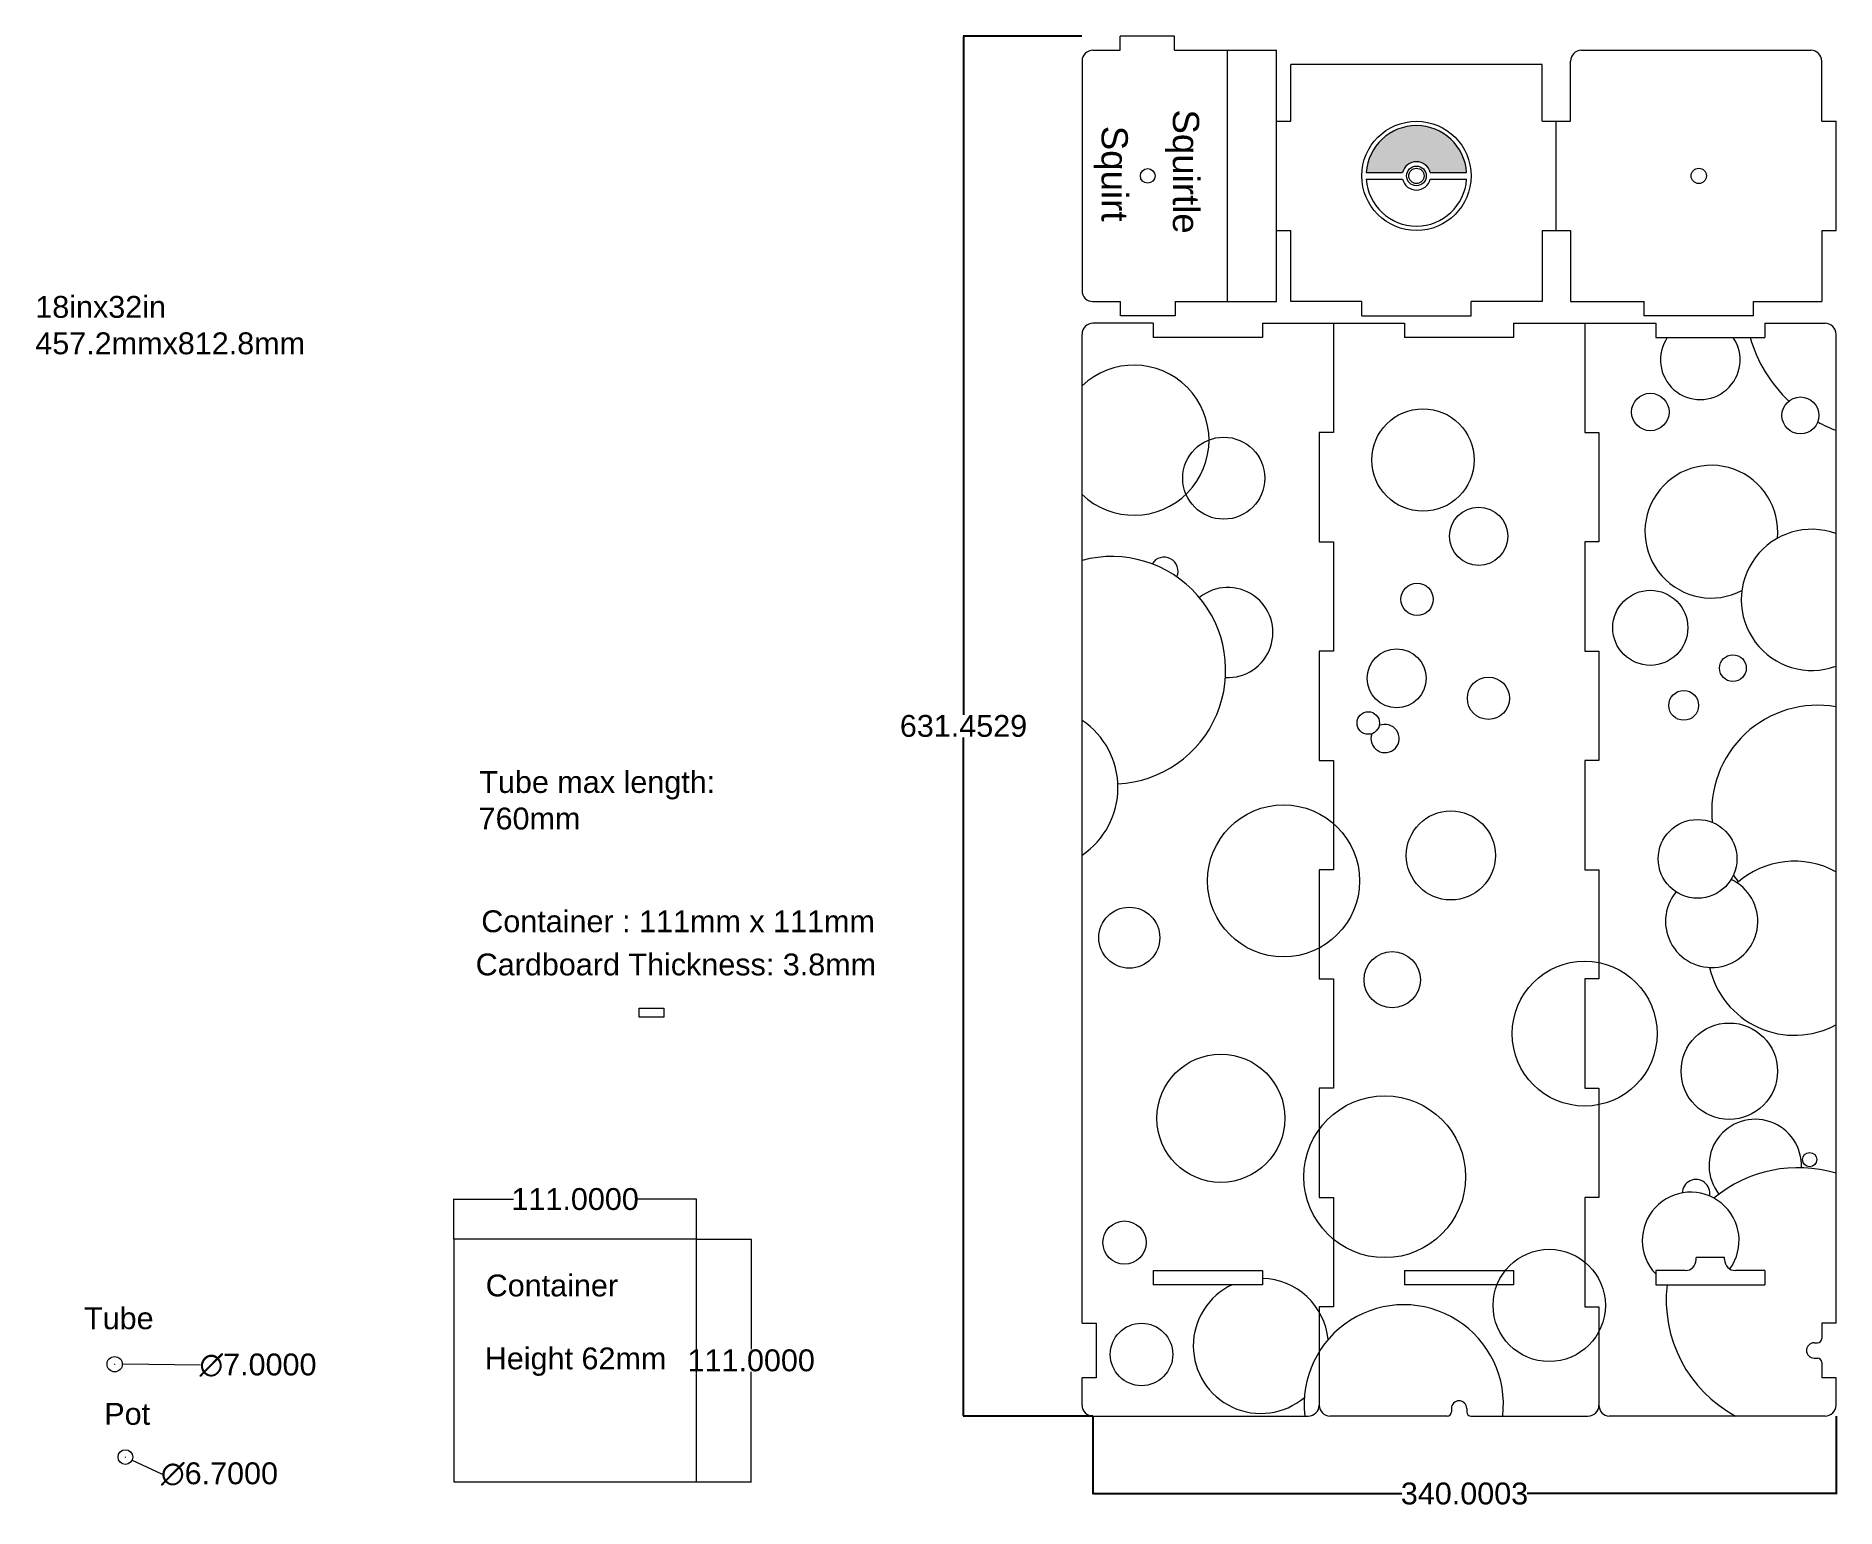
# Model space of a CAD drawing. Header units: millimetres. Extents: x -443 to 381, y -12 to 662.
import ezdxf

# ---------------------------------------------------------------- set-up
doc = ezdxf.new("R2010")
doc.units = ezdxf.units.MM
doc.header["$MEASUREMENT"] = 0
doc.layers.get('Defpoints').update_dxf_attribs({"color": 50})
doc.styles.get("Standard").update_dxf_attribs({"font": 'arial.ttf'})
doc.dimstyles.get("Standard").update_dxf_attribs({"dimtxt": 0.18, "dimasz": 0.18, "dimexe": 0.18, "dimexo": 0.0625, "dimgap": 0.09, "dimtad": 0, "dimtih": 1, "dimtoh": 1, "dimdec": 4, "dimzin": 0, "dimdsep": 46, "dimtxsty": 'Standard', "dimcen": 0.09, "dimadec": 0, "dimazin": 0, "dimtfac": 1, "dimtdec": 4, "dimtofl": 0, "dimtmove": 0, "dimatfit": 3, "dimfxl": 1, "dimtolj": 1, "dimtzin": 0, "dimarcsym": 0})

# ---------------------------------------------------------------- blocks, each defined once
blk = doc.blocks.new('*D30')
at = {"layer": 'Defpoints', "color": 0, "lineweight": -2, "transparency": 16777216}
for p, q in [((35.97, 661.5), (-18.39, 661.5)), ((-18.21, 661.32), (-18.21, 350.98)), ((-18.21, 30.23), (-18.21, 340.58)), ((40.97, 30.05), (-18.39, 30.05))]:
    blk.add_line(p, q, dxfattribs=at)
at = {"layer": 'Defpoints', "color": 0, "lineweight": 100, "transparency": 16777216}
for p in [(-18.21, 661.5), (36.04, 661.5), (41.04, 30.05)]:
    blk.add_point(p, dxfattribs=at)
for points in [[(-18.24, 661.32), (-18.18, 661.32), (-18.21, 661.5)], [(-18.24, 30.23), (-18.18, 30.23), (-18.21, 30.05)]]:
    blk.add_solid(points, dxfattribs=at)
at = {"layer": 'Defpoints', "color": 0, "lineweight": 0, "transparency": 16777216, "insert": (-18.21, 345.78), "char_height": 10, "attachment_point": 5}
blk.add_mtext('\\A1;631.4529', dxfattribs=at)
blk = doc.blocks.new('*D31')
at = {"layer": 'Defpoints', "color": 0, "lineweight": -2, "transparency": 16777216}
for p, q in [((41.04, 29.99), (41.04, -5.61)), ((381.04, 29.97), (381.04, -5.61)), ((41.22, -5.43), (182.42, -5.43)), ((380.86, -5.43), (239.65, -5.43))]:
    blk.add_line(p, q, dxfattribs=at)
at = {"layer": 'Defpoints', "color": 0, "lineweight": 100, "transparency": 16777216}
for p in [(41.04, 30.05), (381.04, 30.03), (381.04, -5.43)]:
    blk.add_point(p, dxfattribs=at)
for points in [[(41.22, -5.4), (41.22, -5.46), (41.04, -5.43)], [(380.86, -5.4), (380.86, -5.46), (381.04, -5.43)]]:
    blk.add_solid(points, dxfattribs=at)
at = {"layer": 'Defpoints', "color": 0, "lineweight": 0, "transparency": 16777216, "insert": (211.04, -5.43), "char_height": 10, "attachment_point": 5}
blk.add_mtext('\\A1;340.0003', dxfattribs=at)

msp = doc.modelspace()

# ---------------------------------------------------------------- hatches: boundary and pattern name
at = {"lineweight": 0, "transparency": 33554687}
h = msp.add_hatch(color=5, dxfattribs=at)
h.dxf.hatch_style = 1
h.set_gradient(color1=(69, 69, 69), color2=(192, 192, 192), name='INVCURVED')
h.paths.add_polyline_path([(166.09216, 599.00263), (182.71864, 599.00263, -0.790569415), (195.36775, 599.00263), (211.99423, 599.00263, 0.936776932)])

# ---------------------------------------------------------------- linework, layer by layer
at = {"color": 1, "lineweight": 0}
for p, q in [((78.40691, 661.50263), (53.40691, 661.50263)), ((53.40691, 655.00263), (53.40691, 661.50263)), ((78.40691, 655.00263), (78.40691, 661.50263)), ((41.03691, 655.00263), (53.40691, 655.00263)), ((78.40691, 655.00263), (125.04319, 655.00263)), ((125.04319, 540.00263), (125.04319, 655.00263)), ((264.54292, 655.00291), (369.53664, 655.00865)), ((36.03691, 650.00263), (36.03691, 545.00263)), ((131.54319, 622.50263), (131.54319, 648.50263)), ((246.54319, 648.50263), (131.54319, 648.50263)), ((246.54319, 622.50263), (246.54319, 648.50263)), ((259.54319, 622.50263), (259.54319, 650.00291)), ((374.53691, 622.50892), (374.53691, 650.00865)), ((125.04319, 622.50263), (131.54319, 622.50263)), ((246.54319, 622.50263), (253.04319, 622.50263)), ((253.04319, 572.50263), (253.04319, 622.50263)), ((253.04319, 622.50263), (259.54319, 622.50263)), ((374.53691, 622.50892), (381.03691, 622.50892)), ((381.03691, 572.50892), (381.03691, 622.50892)), ((125.04319, 572.50263), (131.54319, 572.50263)), ((131.54319, 540.00263), (131.54319, 572.50263)), ((246.54319, 572.50263), (246.54319, 540.00263)), ((246.54319, 572.50263), (253.04319, 572.50263)), ((253.04319, 572.50263), (259.54319, 572.50263)), ((259.54319, 572.50263), (259.54319, 540.00263)), ((374.53691, 572.50892), (374.53691, 540.00892)), ((374.53691, 572.50892), (381.03691, 572.50892)), ((41.03691, 540.00263), (53.58691, 540.00263)), ((53.58691, 533.50263), (53.58691, 540.00263)), ((78.58691, 540.00263), (125.04319, 540.00263)), ((78.58691, 540.00263), (78.58691, 533.50263)), ((164.04319, 540.00263), (131.54319, 540.00263)), ((164.04319, 533.50263), (164.04319, 540.00263)), ((246.54319, 540.00263), (214.04319, 540.00263)), ((214.04319, 533.50263), (214.04319, 540.00263)), ((259.54319, 540.00263), (293.26168, 540.00263)), ((293.26168, 533.50263), (293.26168, 540.00263)), ((343.26168, 533.50892), (343.26168, 540.00892)), ((343.26168, 540.00263), (374.54319, 540.00263)), ((68.53691, 530.05), (41.03691, 530.05)), ((78.58691, 533.50263), (53.58691, 533.50263)), ((68.53691, 530.05), (68.53691, 523.55)), ((118.53691, 530.05), (183.53691, 530.05)), ((118.53691, 530.05), (118.53691, 523.55)), ((151.03691, 530.05), (151.03691, 480.05)), ((164.04319, 533.50263), (214.04319, 533.50263)), ((183.53691, 530.05), (183.53691, 523.55)), ((233.53691, 530.05), (298.53691, 530.05)), ((233.53691, 530.05), (233.53691, 523.55)), ((266.03691, 530.05), (266.03691, 480.05)), ((343.26168, 533.50892), (293.26168, 533.50892)), ((298.53691, 530.05), (298.53691, 523.55)), ((348.53691, 530.05), (376.03691, 530.05)), ((348.53691, 530.05), (348.53691, 523.55)), ((36.03691, 72.6), (36.03691, 525.05)), ((118.53691, 523.55), (68.53691, 523.55)), ((233.53691, 523.55), (183.53691, 523.55)), ((298.53691, 523.55), (348.53691, 523.55)), ((381.03691, 72.6), (381.03691, 525.05)), ((151.03691, 480.05), (144.53691, 480.05)), ((144.53691, 480.05), (144.53691, 430.05)), ((266.03691, 480.05), (272.53691, 480.05)), ((272.53691, 480.05), (272.53691, 430.05)), ((144.53691, 430.05), (151.03691, 430.05)), ((151.03691, 430.05), (151.03691, 380.05)), ((272.53691, 430.05), (266.03691, 430.05)), ((266.03691, 430.05), (266.03691, 380.05)), ((151.03691, 380.05), (144.53691, 380.05)), ((144.53691, 380.05), (144.53691, 330.05)), ((266.03691, 380.05), (272.53691, 380.05)), ((272.53691, 380.05), (272.53691, 330.05)), ((144.53691, 330.05), (151.03691, 330.05)), ((151.03691, 330.05), (151.03691, 280.05)), ((272.53691, 330.05), (266.03691, 330.05)), ((266.03691, 330.05), (266.03691, 280.05)), ((151.03691, 280.05), (144.53691, 280.05)), ((144.53691, 280.05), (144.53691, 230.05)), ((266.03691, 280.05), (272.53691, 280.05)), ((272.53691, 280.05), (272.53691, 230.05)), ((144.53691, 230.05), (151.03691, 230.05)), ((151.03691, 230.05), (151.03691, 180.05)), ((272.53691, 230.05), (266.03691, 230.05)), ((266.03691, 230.05), (266.03691, 180.05)), ((151.03691, 180.05), (144.53691, 180.05)), ((144.53691, 180.05), (144.53691, 130.05)), ((266.03691, 180.05), (272.53691, 180.05)), ((272.53691, 180.05), (272.53691, 130.05)), ((144.53691, 130.05), (151.03691, 130.05)), ((151.03691, 130.05), (151.03691, 80.05)), ((272.53691, 130.05), (266.03691, 130.05)), ((266.03691, 130.05), (266.03691, 80.05)), ((330.03691, 102.65), (317.03691, 102.65)), ((317.03691, 101.65), (317.03691, 102.65)), ((330.03691, 101.65), (330.03691, 102.65)), ((68.53691, 96.65), (118.53691, 96.65)), ((68.53691, 96.65), (68.53691, 90.15)), ((118.53691, 96.65), (118.53691, 90.15)), ((183.53691, 96.65), (233.53691, 96.65)), ((183.53691, 96.65), (183.53691, 90.15)), ((233.53691, 96.65), (233.53691, 90.15)), ((312.03691, 96.65), (298.53691, 96.65)), ((298.53691, 96.65), (298.53691, 90.15)), ((348.53691, 96.65), (335.03691, 96.65)), ((348.53691, 96.65), (348.53691, 90.15)), ((118.53691, 90.15), (68.53691, 90.15)), ((233.53691, 90.15), (183.53691, 90.15)), ((298.53691, 90.15), (348.53691, 90.15)), ((151.03691, 80.05), (144.53691, 80.05)), ((144.53691, 80.05), (144.53691, 35.04415)), ((266.03691, 80.05), (272.53691, 80.05)), ((272.53691, 80.05), (272.53691, 35.03691)), ((36.03691, 72.6), (42.53691, 72.6)), ((42.53691, 72.6), (42.53691, 47.6)), ((374.53691, 72.6), (374.53691, 65.6001)), ((381.03691, 72.6), (374.53691, 72.6)), ((371.03671, 63.6001), (372.53691, 63.6001)), ((371.03671, 56.6001), (372.53699, 56.60004)), ((374.53691, 54.60004), (374.53691, 47.6)), ((36.03691, 35.04972), (36.03691, 47.6)), ((42.53691, 47.6), (36.03691, 47.6)), ((381.03691, 47.6), (374.53691, 47.6)), ((381.03691, 35.04972), (381.03691, 47.6)), ((205.03691, 33.54045), (205.03682, 32.0404)), ((212.03691, 33.54045), (212.03691, 32.03994)), ((41.03663, 30.04972), (139.53663, 30.04415)), ((203.03676, 30.04051), (149.53691, 30.04228)), ((214.03679, 30.03994), (267.53663, 30.03691)), ((376.03719, 30.04972), (277.26831, 30.04413))]:
    msp.add_line(p, q, dxfattribs=at)
at = {"color": 5, "lineweight": 0}
for p, q in [((102.63691, 540.00263), (102.63691, 655.00263)), ((166.09216, 599.00263), (182.71864, 599.00263)), ((166.09216, 596.00263), (182.71864, 596.00263)), ((195.36775, 599.00263), (211.99423, 599.00263)), ((195.36775, 596.00263), (211.99423, 596.00263))]:
    msp.add_line(p, q, dxfattribs=at)
at = {"lineweight": 0}
msp.add_line((144.53691, 35.04228), (144.53691, 35.04415), dxfattribs=at)
at = {"color": 1, "lineweight": 0}
for centre, radius in [((189.04319, 597.50263), 25), ((66.08691, 597.50263), 3.35), ((189.04319, 597.50263), 3.5), ((318.26168, 597.50892), 3.5)]:
    msp.add_circle(centre, radius, dxfattribs=at)
at = {"color": 5, "lineweight": 0}
for centre, radius in [((189.04319, 597.50263), 4.5), ((296.07088, 489.4541), 8.58548), ((364.76171, 487.88284), 8.45691), ((192.0253, 467.50947), 23.42261), ((100.87089, 459.19249), 18.76532), ((217.54313, 432.61722), 13.32347), ((189.33921, 403.76402), 7.38105), ((296.07088, 390.72115), 17.17095), ((179.99872, 367.61407), 13.46847), ((333.84672, 372.26922), 6.1381), ((221.99515, 358.495), 9.65866), ((311.34032, 355.23206), 6.82013), ((167.00908, 347.16179), 5.15879), ((128.23845, 274.92438), 34.77748), ((204.81096, 286.59165), 20.3905), ((317.69847, 284.99868), 18.0093), ((57.65387, 248.95224), 13.9514), ((177.96066, 229.71288), 12.87821), ((266.03691, 205.05), 33.15293), ((332.21677, 187.8456), 22.06397), ((99.54031, 166.31705), 29.30969), ((174.55281, 139.55692), 37.00834), ((368.97783, 147.40717), 3.24943), ((55.46619, 109.44146), 9.88659), ((249.81722, 80.69971), 25.68912), ((63.24327, 58.25943), 14.28723)]:
    msp.add_circle(centre, radius, dxfattribs=at)
at = {"color": 1, "lineweight": 0}
for centre, radius, start, end in [((41.03691, 650.00263), 5, 90, 180), ((264.54319, 650.00291), 5, 90.00313178, 180), ((369.53691, 650.00865), 5, 0, 90.00313178), ((41.03691, 545.00263), 5, 180, 270), ((41.03691, 525.05), 5, 90, 180), ((376.03691, 525.05), 5, 0, 90), ((312.03691, 101.65), 5, 270, 0), ((335.03691, 101.65), 5, 180, 270), ((371.03671, 60.1001), 3.5, 90, 270), ((372.53691, 65.6001), 2, 270, 0), ((372.53691, 54.60004), 2, 0, 89.99758837), ((41.03691, 35.04972), 5, 180, 269.99676137), ((139.53691, 35.04415), 5, 269.99676137, 0), ((149.53691, 35.04228), 5, 180, 270), ((208.53691, 33.54045), 3.5, 0, 180), ((267.53691, 35.03691), 5, 269.99676137, 0), ((277.53691, 35.03691), 5, 180, 266.92055421), ((376.03691, 35.04972), 5, 270.00323863, 0), ((203.03682, 32.04051), 2, 269.99810426, 359.99676137), ((214.03691, 32.03994), 2, 180, 269.99676137)]:
    msp.add_arc(centre, radius, start, end, dxfattribs=at)
at = {"color": 5, "lineweight": 0}
for centre, radius, start, end in [((189.04319, 597.50263), 23, 3.73933523, 176.26066477), ((189.04319, 597.50263), 6.5, 13.3423638, 166.6576362), ((189.04319, 597.50263), 23, 183.73933523, 356.26066477), ((189.04319, 597.50263), 6.5, 193.3423638, 346.6576362), ((318.93191, 513.35604), 18.20841, 145.95465238, 34.04534762), ((403.15402, 540.92564), 63.76528, 195.81270878, 226.75479372), ((59.78833, 476.57589), 34.3419, 226.24179875, 133.75820125), ((403.15402, 540.92564), 63.76528, 241.45125185, 249.7051117), ((323.99518, 434.7217), 30.36594, 354.23409791, 297.46258766), ((370.00469, 403.51039), 32.28889, 70.02121845, 289.97878155), ((49.68517, 371.2866), 52.06321, 273.02976687, 105.19754281), ((73.53118, 416.60754), 6.43287, 336.30215511, 148.19484089), ((102.7488, 388.57478), 20.6214, 266.92739017, 129.16391856), ((372.58623, 306.84379), 48.44019, 79.9530026, 186.0873475), ((15.35564, 317.55696), 37.12208, 303.85651828, 56.14348172), ((174.68428, 340.06902), 6.46354, 160.23304395, 114.28396975), ((362.01703, 244.11442), 39.82335, 61.47082967, 131.24356022), ((324.14287, 256.42083), 21.12116, 140.34368141, 65.07199277), ((372.58623, 306.84379), 48.44019, 217.31736881, 221.69922063), ((362.01703, 244.11442), 39.82335, 192.75549168, 298.52917033), ((344.06083, 144.7221), 21.14238, 357.25949398, 218.37501363), ((363.81666, 83.2535), 60.47308, 73.45555963, 129.7140635), ((314.54516, 110.35878), 22.13386, 324.04740429, 223.6767743), ((316.98224, 132.00497), 6.31447, 348.47480606, 178.67777648), ((117.83179, 62.17058), 30.88983, 5.34077388, 88.69201103), ((117.83179, 62.17058), 30.88983, 115.07135681, 310.16595388), ((363.81666, 83.2535), 60.47308, 173.45159624, 241.62198414), ((183.25038, 35.41162), 45.6037, 353.2343623, 186.75916045)]:
    msp.add_arc(centre, radius, start, end, dxfattribs=at)
at = {"layer": 'Defpoints', "lineweight": 0}
for p, q in [((-166.63613, 216.71273), (-155.39106, 216.71273)), ((-166.63613, 212.52366), (-166.63613, 216.71273)), ((-155.39106, 216.71273), (-155.39106, 212.52366)), ((-155.39106, 212.52366), (-166.63613, 212.52366)), ((-251.43229, 111.0625), (-251.43229, 129.47302)), ((-251.25229, 129.29302), (-224.06117, 129.29302)), ((-140.61229, 129.29302), (-167.80341, 129.29302)), ((-140.43229, 111.0625), (-140.43229, 129.47302)), ((-140.36979, 111), (-115.1843, 111)), ((-115.3643, 110.82), (-115.3643, 60.69573)), ((-406.72787, 53.78017), (-406.54787, 53.78017)), ((-406.63787, 53.69017), (-406.63787, 53.87017)), ((-367.32852, 53.33891), (-402.9581, 53.73887)), ((-115.3643, 0.18), (-115.3643, 50.30427)), ((-401.83776, 11.3029), (-401.65776, 11.3029)), ((-401.74776, 11.2129), (-401.74776, 11.3929)), ((-385.12355, 3.54897), (-398.54864, 9.81075)), ((-384.94355, 3.54897), (-385.12355, 3.54897)), ((-140.36979, 0), (-115.1843, 0))]:
    msp.add_line(p, q, dxfattribs=at)
at = {"layer": 'Defpoints', "color": 251, "lineweight": 0, "true_color": 0x636466}
for p, q in [((-140.43229, 111), (-251.43229, 111)), ((-251.43229, 111), (-251.43229, 0)), ((-140.43229, 0), (-140.43229, 111)), ((-251.43229, 0), (-140.43229, 0))]:
    msp.add_line(p, q, dxfattribs=at)
at = {"layer": 'Defpoints', "lineweight": 0}
for centre, radius in [((-406.63787, 53.78017), 3.5), ((-401.74776, 11.3029), 3.35)]:
    msp.add_circle(centre, radius, dxfattribs=at)
for points in [[(-251.25229, 129.32302), (-251.25229, 129.26302), (-251.43229, 129.29302)], [(-140.61229, 129.32302), (-140.61229, 129.26302), (-140.43229, 129.29302)], [(-115.3943, 110.82), (-115.3343, 110.82), (-115.3643, 111)], [(-402.95776, 53.76886), (-402.95844, 53.70887), (-403.13809, 53.74089)], [(-398.53596, 9.83794), (-398.56132, 9.78356), (-398.71177, 9.88683)], [(-115.3943, 0.18), (-115.3343, 0.18), (-115.3643, 0)]]:
    msp.add_solid(points, dxfattribs=at)

# ---------------------------------------------------------------- texts
at = {"color": 252, "lineweight": 0, "true_color": 0x939598}
for s, p in [('Squirtle', (77.59697, 627.89377)), ('Squirt', (44.97153, 620.42559))]:
    msp.add_text(s, height=12, rotation=270, dxfattribs=at).set_placement(p)
at = {"layer": 'Defpoints', "lineweight": 0}
for s, p in [('Tube max length:', (-239.77658, 315.17285)), ('760mm', (-240.11082, 298.46526)), ('Container : 111mm x 111mm', (-238.88161, 251.45559)), ('Cardboard Thickness: 3.8mm', (-241.43755, 231.69988)), ('Container', (-236.86075, 84.82477)), ('Tube', (-420.65732, 69.81424)), ('Height 62mm', (-237.28367, 51.4505)), ('Pot', (-411.39423, 26.08213))]:
    msp.add_text(s, height=10, dxfattribs=at).set_placement(p)
at = {"layer": 'Defpoints', "lineweight": 0, "insert": (-442.96016, 542.56394), "char_height": 10, "attachment_point": 1}
msp.add_mtext_dynamic_manual_height_columns('18inx32in\\P457.2mmx812.8mm', width=211.92326, gutter_width=175.69473, heights=[0], dxfattribs=at)
at = {"layer": 'Defpoints', "lineweight": 0, "char_height": 10, "attachment_point": 5}
for s, insert in [('\\A1;111.0000', (-195.93229, 129.29302)), ('\\A1;∅7.0000', (-341.05844, 53.33891)), ('\\A1;111.0000', (-115.3643, 55.5)), ('\\A1;∅6.7000', (-358.67347, 3.54897))]:
    msp.add_mtext(s, dxfattribs=dict(at, insert=insert))

# ---------------------------------------------------------------- dimensions: what is measured, and where the dimension line sits
at = {"layer": 'Defpoints', "lineweight": 0}
dim = msp.add_linear_dim(base=(-18.21281, 661.50263), p1=(41.03663, 30.04972), p2=(36.03691, 661.50263), angle=90, dimstyle='Standard', override={"dimtxt": 10}, dxfattribs=at)
dim.commit()
dim.dimension.update_dxf_attribs({"geometry": '*D30', "text_midpoint": (-18.21281, 345.77618)})
dim = msp.add_linear_dim(base=(381.03691, -5.43307), p1=(41.03663, 30.04972), p2=(381.03691, 30.0305), dimstyle='Standard', override={"dimtxt": 10}, dxfattribs=at)
dim.commit()
dim.dimension.update_dxf_attribs({"geometry": '*D31', "text_midpoint": (211.03677, -5.43307)})

doc.saveas('drawing.dxf')
